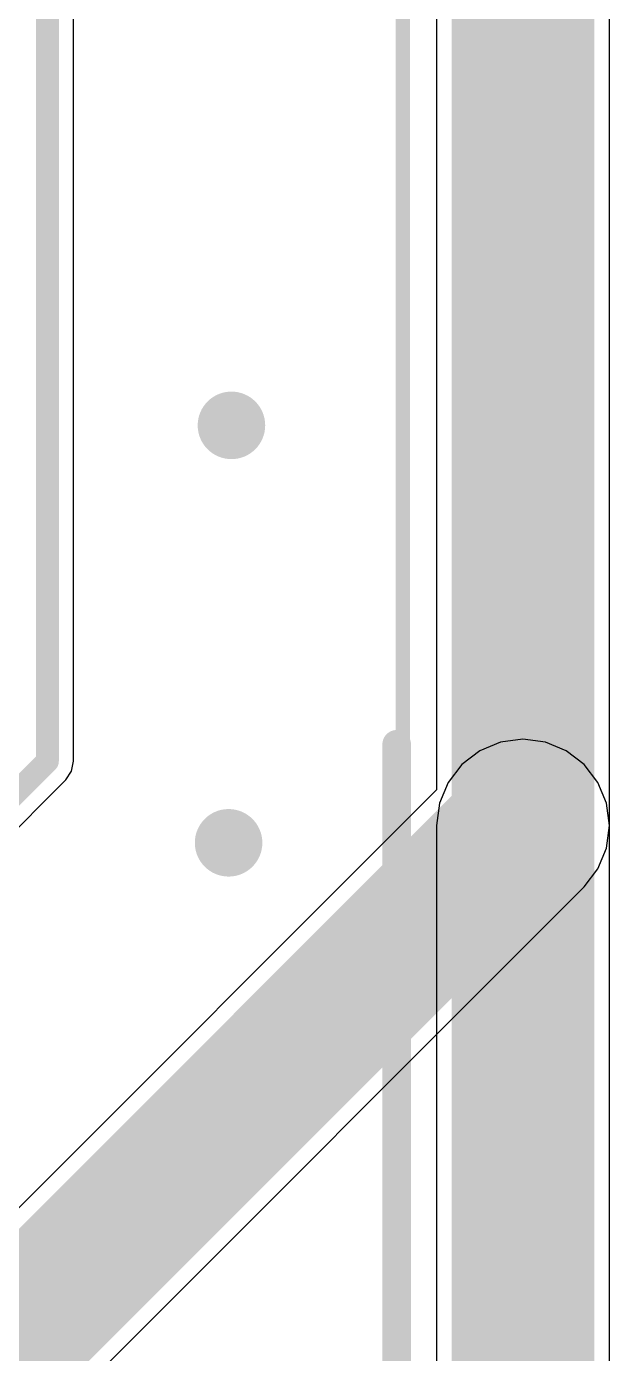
# Model space of a CAD drawing. Header units: millimetres. Extents: x -0.27 to 4.7, y -0.39 to 2.83.
# Drawn here: x 1.4123 to 1.6163, y 1.0584 to 1.5225 of the extents above; entities that cross this region are included whole.
import ezdxf

# ---------------------------------------------------------------- set-up
doc = ezdxf.new("R2010")
doc.units = ezdxf.units.MM
doc.header["$MEASUREMENT"] = 0
for name, color, linetype in [('BottomLayer', 5, 'Continuous'), ('BottomSolder', 6, 'Continuous'), ('Mechanical1', 6, 'Continuous'), ('TopLayer', 1, 'Continuous'), ('TopOverlay', 2, 'Continuous'), ('TopSolder', 216, 'Continuous'), ('ViaHoleLayer', 16, 'Continuous')]:
    doc.layers.add(name, color=color, linetype=linetype)

# ---------------------------------------------------------------- blocks, each defined once
blk = doc.blocks.new('ZIO_101954_8')
at = {"layer": 'TopOverlay', "const_width": 0.005}
blk.add_lwpolyline([(-0.719, -1.74), (-0.719, 0.057)], dxfattribs=at)

msp = doc.modelspace()

# ---------------------------------------------------------------- hatches: boundary and pattern name
at = {"layer": 'BottomLayer'}
h = msp.add_hatch(color=5, dxfattribs=at)
edge = h.paths.add_edge_path()
edge.add_arc((1.484, 1.383), 0.01181, 0, 360)
h = msp.add_hatch(color=5, dxfattribs=at)
edge = h.paths.add_edge_path()
edge.add_arc((1.586, 1.243), 0.01181, 0, 360)
h = msp.add_hatch(color=5, dxfattribs=at)
edge = h.paths.add_edge_path()
edge.add_arc((1.483, 1.237), 0.01181, 0, 360)
at = {"layer": 'BottomSolder'}
h = msp.add_hatch(color=6, dxfattribs=at)
edge = h.paths.add_edge_path()
edge.add_arc((1.484, 1.383), 0.00591, 0, 360)
h = msp.add_hatch(color=6, dxfattribs=at)
edge = h.paths.add_edge_path()
edge.add_arc((1.586, 1.243), 0.00591, 0, 360)
h = msp.add_hatch(color=6, dxfattribs=at)
edge = h.paths.add_edge_path()
edge.add_arc((1.483, 1.237), 0.00591, 0, 360)
at = {"layer": 'TopLayer'}
h = msp.add_hatch(color=1, dxfattribs=at)
edge = h.paths.add_edge_path()
edge.add_arc((1.484, 1.383), 0.01181, 0, 360)
h = msp.add_hatch(color=1, dxfattribs=at)
edge = h.paths.add_edge_path()
edge.add_arc((1.586, 1.243), 0.01181, 0, 360)
h = msp.add_hatch(color=1, dxfattribs=at)
edge = h.paths.add_edge_path()
edge.add_arc((1.483, 1.237), 0.01181, 0, 360)
at = {"layer": 'TopSolder'}
h = msp.add_hatch(color=216, dxfattribs=at)
edge = h.paths.add_edge_path()
edge.add_arc((1.484, 1.383), 0.00591, 0, 360)
h = msp.add_hatch(color=216, dxfattribs=at)
edge = h.paths.add_edge_path()
edge.add_arc((1.586, 1.243), 0.00591, 0, 360)
h = msp.add_hatch(color=216, dxfattribs=at)
edge = h.paths.add_edge_path()
edge.add_arc((1.483, 1.237), 0.00591, 0, 360)
at = {"layer": 'ViaHoleLayer'}
h = msp.add_hatch(color=16, dxfattribs=at)
edge = h.paths.add_edge_path()
edge.add_arc((1.484, 1.383), 0.00591, 0, 360)
h = msp.add_hatch(color=16, dxfattribs=at)
edge = h.paths.add_edge_path()
edge.add_arc((1.586, 1.243), 0.00591, 0, 360)
h = msp.add_hatch(color=16, dxfattribs=at)
edge = h.paths.add_edge_path()
edge.add_arc((1.483, 1.237), 0.00591, 0, 360)

# ---------------------------------------------------------------- linework, layer by layer
at = {"layer": 'BottomLayer'}
for p, q in [((1.61626, 1.243), (1.61626, 1.62877)), ((1.55574, 1.61624), (1.55574, 1.25553)), ((1.55574, 1.25553), (1.2816, 0.9814)), ((1.61523, 1.23517), (1.61626, 1.243)), ((1.61221, 1.22787), (1.61523, 1.23517)), ((1.6074, 1.2216), (1.61221, 1.22787)), ((1.33326, 0.94747), (1.6074, 1.2216)), ((1.6074, 1.2216), (1.6074, 1.2216))]:
    msp.add_line(p, q, dxfattribs=at)
at = {"layer": 'BottomLayer', "const_width": 0.05}
for points in [[(1.586, 1.243), (1.586, 1.62877)], [(1.303, 0.96), (1.586, 1.243)]]:
    msp.add_lwpolyline(points, dxfattribs=at)
at = {"layer": 'BottomLayer', "const_width": 0.025}
msp.add_lwpolyline([(1.5735, 1.243, 1), (1.5985, 1.243, 1)], format="xyb", close=True, dxfattribs=at)
msp.add_lwpolyline([(1.5735, 1.243, 1), (1.5985, 1.243, 1)], format="xyb", close=True, dxfattribs=at)
at = {"layer": 'Mechanical1', "const_width": 0.01}
msp.add_lwpolyline([(1.54182, 0.37295), (1.54182, 1.27145)], dxfattribs=at)
at = {"layer": 'Mechanical1', "const_width": 0.005}
msp.add_lwpolyline([(1.53932, 1.27145, 1), (1.54432, 1.27145, 1)], format="xyb", close=True, dxfattribs=at)
at = {"layer": 'TopLayer'}
for p, q in [((1.42879, 1.26553), (1.42879, 1.62847)), ((1.57817, 1.27223), (1.57087, 1.2692)), ((1.586, 1.27326), (1.57817, 1.27223)), ((1.59383, 1.27223), (1.586, 1.27326)), ((1.60113, 1.2692), (1.59383, 1.27223)), ((1.57087, 1.2692), (1.5646, 1.2644)), ((1.6074, 1.2644), (1.60113, 1.2692)), ((1.42809, 1.26202), (1.42879, 1.26553)), ((1.5646, 1.2644), (1.5598, 1.25813)), ((1.61221, 1.25813), (1.6074, 1.2644)), ((1.36695, 1.1999), (1.4261, 1.25905)), ((1.4261, 1.25905), (1.42809, 1.26202)), ((1.5598, 1.25813), (1.55677, 1.25083)), ((1.61523, 1.25083), (1.61221, 1.25813)), ((1.55677, 1.25083), (1.55574, 1.243)), ((1.61626, 1.243), (1.61523, 1.25083)), ((1.55574, 1.243), (1.55574, 0.73541)), ((1.61626, 0.90627), (1.61626, 1.243))]:
    msp.add_line(p, q, dxfattribs=at)
for points, const_width in [([(1.41961, 1.26553), (1.41961, 1.62847)], 0.008), ([(1.36047, 1.20639), (1.41961, 1.26553)], 0.008), ([(1.586, 0.72043), (1.586, 1.243)], 0.05)]:
    msp.add_lwpolyline(points, dxfattribs=dict(at, const_width=const_width))
for points, const_width in [([(1.41761, 1.26553, 1), (1.42161, 1.26553, 1)], 0.004), ([(1.41761, 1.26553, 1), (1.42161, 1.26553, 1)], 0.004), ([(1.5735, 1.243, 1), (1.5985, 1.243, 1)], 0.025)]:
    msp.add_lwpolyline(points, format="xyb", close=True, dxfattribs=dict(at, const_width=const_width))

# ---------------------------------------------------------------- block references
msp.add_blockref('ZIO_101954_8', (2.263, 2.113))

doc.saveas('drawing.dxf')
